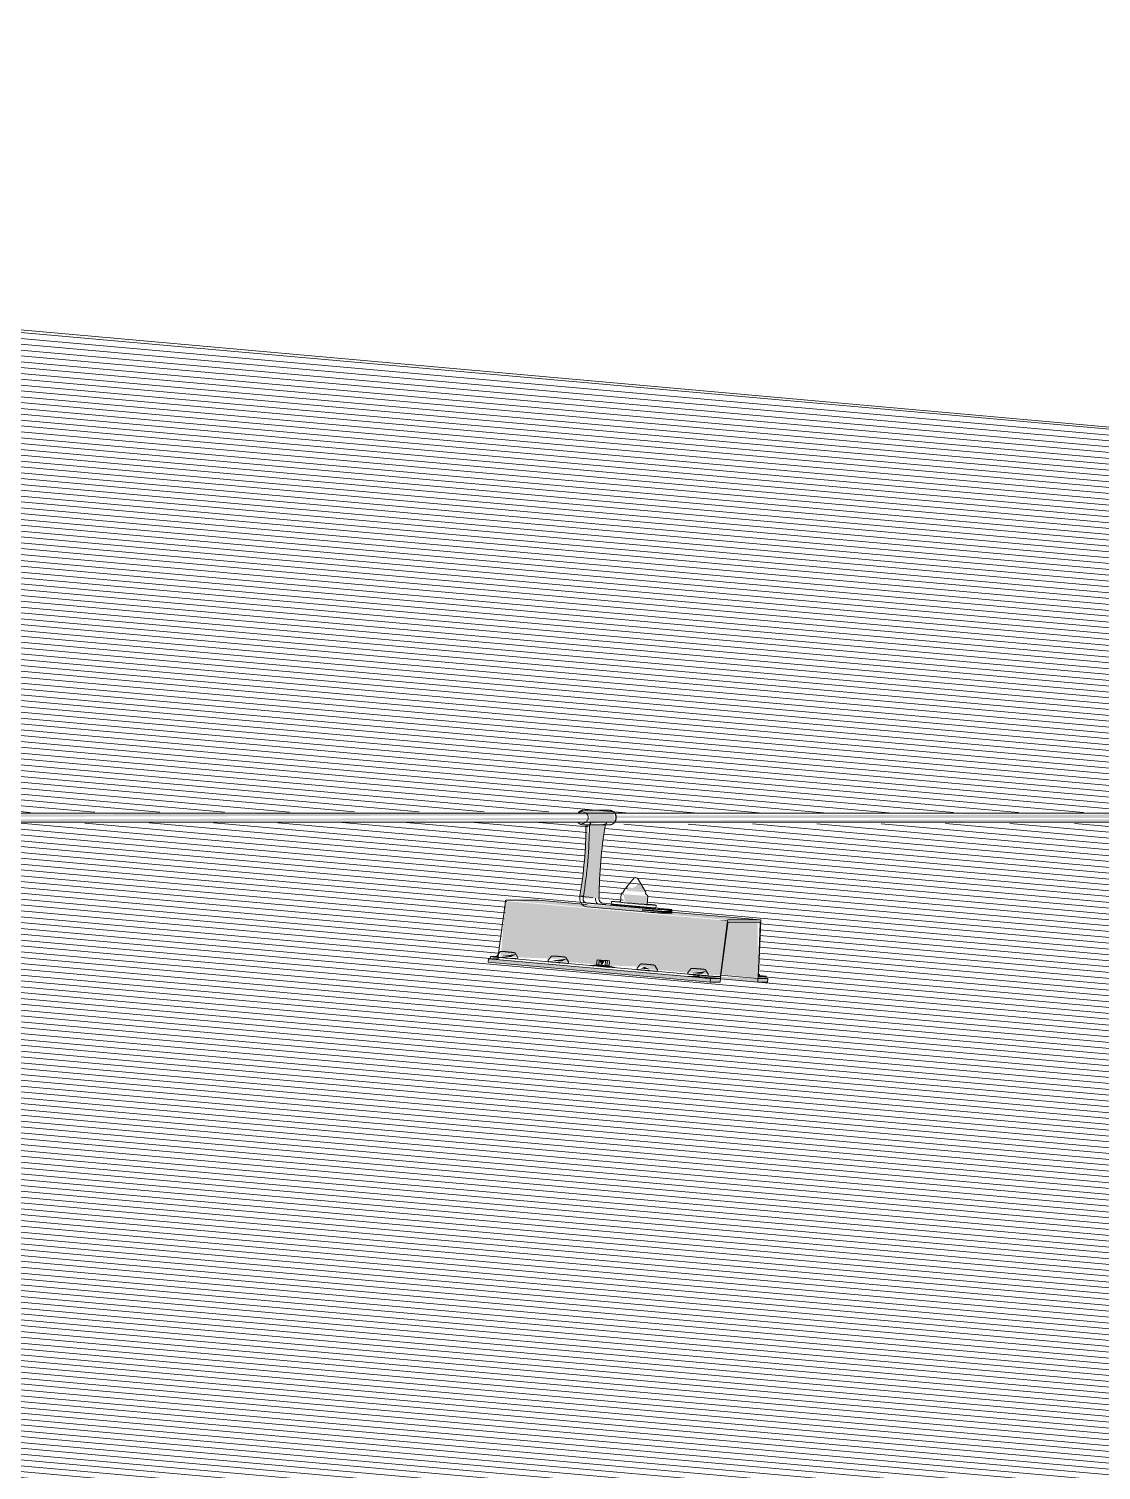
# Model space of a CAD drawing. Header units: millimetres. Extents: x -4612930 to -4329258, y -1064 to 30311.
# Drawn here: x -4536856 to -4535909, y 16349 to 17622 of the extents above; entities that cross this region are included whole.
import ezdxf

# ---------------------------------------------------------------- set-up
doc = ezdxf.new("R2010")
doc.units = ezdxf.units.MM
for name, color, linetype, lineweight in [('A-ROOF', 132, 'Continuous', 5), ('A-ROOF-PATT', 132, 'Continuous', 5), ('Q-SPCQ', 91, 'Continuous', 5)]:
    doc.layers.add(name, color=color, linetype=linetype, lineweight=lineweight)

# ---------------------------------------------------------------- blocks, each defined once
blk = doc.blocks.new('Static Line_Sayfa_Metal Deck_Pan Mount - Up to 15 _ pitch - Max 2 Users-1847625-SOUTH WEST')
at = {"layer": 'Q-SPCQ'}
h = blk.add_hatch(color=256, dxfattribs=at)
h.paths.add_polyline_path([(-4539285.8, 16924.8), (-4538357.3, 16926.8), (-4538359, 16929.1), (-4539333.7, 16926.8), (-4539333.6, 16924.8)])
h.paths.add_polyline_path([(-4535339.6, 16924.8), (-4534363.3, 16926.9), (-4534364.9, 16929.1), (-4535339.7, 16926.8), (-4535339.9, 16924.8)])
h.paths.add_polyline_path([(-4532381.5, 16924.8), (-4532366.3, 16926.8), (-4532367.9, 16929.1), (-4533342.7, 16926.8), (-4533342.6, 16924.8), (-4532611.6, 16924.8)])
h.paths.add_polyline_path([(-4545324.9, 16924.8), (-4544348.3, 16926.8), (-4544350, 16929.1), (-4545324.7, 16926.8), (-4545324.8, 16925.8)])
h.paths.add_polyline_path([(-4544326.4, 16924.8), (-4543349.8, 16926.8), (-4543351.5, 16929.1), (-4544326.2, 16926.8), (-4544326.3, 16925.7)])
h.paths.add_polyline_path([(-4533365, 16924.8), (-4533366.4, 16929.1), (-4534341.2, 16926.8), (-4534341.1, 16924.8), (-4533365.3, 16924.8)])
h.paths.add_polyline_path([(-4543327.9, 16924.8), (-4542351.3, 16926.8), (-4542353, 16929.1), (-4543327.7, 16926.8), (-4543327.8, 16925.6)])
h.paths.add_polyline_path([(-4542329.4, 16924.8), (-4541352.8, 16926.8), (-4541354.5, 16929.1), (-4542329.2, 16926.8), (-4542329.3, 16925.6)])
h.paths.add_polyline_path([(-4541330.9, 16924.8), (-4540354.3, 16926.8), (-4540356, 16929.1), (-4541330.7, 16926.8), (-4541330.8, 16925.5)])
h.paths.add_polyline_path([(-4540332.4, 16924.8), (-4539355.8, 16926.8), (-4539357.5, 16929.1), (-4540332.2, 16926.8), (-4540332.3, 16925.4)])
h.paths.add_polyline_path([(-4535362, 16924.8), (-4535363.5, 16929.1), (-4536338.2, 16926.8), (-4536338.1, 16924.8), (-4535362.3, 16924.8)])
h.paths.add_polyline_path([(-4538335.4, 16924.8), (-4537358.8, 16926.8), (-4537360.5, 16929.1), (-4538335.2, 16926.8), (-4538335.3, 16925.2)])
h.paths.add_polyline_path([(-4537336.9, 16924.8), (-4536360.3, 16927.1), (-4536362, 16929.1), (-4537336.7, 16926.8), (-4537336.8, 16925.2)])
for points in [[(-4536361, 16918.6), (-4536360.3, 16919.7), (-4536338.6, 16921.9), (-4536339.8, 16929.1), (-4536343.3, 16931.6), (-4536365.5, 16931.6), (-4536360.4, 16925.8), (-4536361.5, 16921.1), (-4536361.5, 16918.6), (-4536361, 16918.6)], [(-4536366.4, 16855.7), (-4536361.5, 16902.7), (-4536362.5, 16917.6), (-4536364, 16917.8), (-4536367.2, 16870.8), (-4536369.4, 16856), (-4536366.6, 16855.8)], [(-4536352.7, 16853.7), (-4536349.4, 16902.5), (-4536347.1, 16918.7), (-4536361, 16918.7), (-4536364.2, 16870.8), (-4536366.6, 16853.7)], [(-4536347.1, 16918.7), (-4536347.1, 16919.7), (-4536352.7, 16918.7)], [(-4536311.5, 16859.1), (-4536315.2, 16865.1), (-4536317.3, 16866.6), (-4536322.4, 16863.1), (-4536324, 16862.9), (-4536328.9, 16864.6), (-4536327.3, 16860.4), (-4536312.5, 16859.2)], [(-4536245.4, 16785.6), (-4536239.1, 16834), (-4536435.2, 16851.4), (-4536439.3, 16802.9), (-4536439, 16802.9), (-4536430.4, 16804.7), (-4536429.3, 16802.5), (-4536429.5, 16802), (-4536391, 16800.3), (-4536385.5, 16800.8), (-4536381, 16800.3), (-4536384.6, 16798), (-4536350.2, 16795), (-4536352.4, 16799.3), (-4536347.4, 16798.1), (-4536347.4, 16794.7), (-4536312.6, 16793.3), (-4536310.4, 16793.3), (-4536307, 16791.1), (-4536270.8, 16787.9), (-4536262.1, 16789.8), (-4536257.3, 16789.6), (-4536261.3, 16787.1), (-4536245.4, 16785.6)], [(-4536210.3, 16834.7), (-4536210.3, 16834.7), (-4536406.1, 16852.1), (-4536426.6, 16851.4), (-4536238.8, 16834.7)], [(-4536310.4, 16848.4), (-4536309.8, 16855.8), (-4536330.9, 16857.5), (-4536329.6, 16849.9), (-4536314.5, 16848.6)], [(-4536314.7, 16842.1), (-4536314.5, 16845.1), (-4536363.1, 16848.3), (-4536363, 16846.4), (-4536333.6, 16843.8)], [(-4536294, 16843.8), (-4536302.5, 16845.1), (-4536297.1, 16843.8)], [(-4536288.7, 16840.8), (-4536288.4, 16843.8), (-4536297.2, 16842.5), (-4536297.4, 16840.8), (-4536294, 16840.8)], [(-4536239.1, 16834), (-4536240, 16834.7), (-4536247.5, 16834.7)], [(-4536212.2, 16783.6), (-4536212.6, 16832.2), (-4536239.3, 16832.3), (-4536245.3, 16786.6), (-4536212.3, 16783.6)], [(-4536254.4, 16779.9), (-4536254.1, 16782.9), (-4536450.3, 16800.3), (-4536450.6, 16797.3), (-4536294, 16783.4)], [(-4536440.5, 16799.5), (-4536441.8, 16800.3), (-4536441.6, 16799.6)], [(-4536430.4, 16802), (-4536425.5, 16804.5), (-4536439.2, 16802.8), (-4536434, 16802.3)], [(-4536385.5, 16798), (-4536380.6, 16800.5), (-4536394.3, 16798.8), (-4536389.7, 16798.4)], [(-4536350, 16794.6), (-4536347.4, 16798.8), (-4536352.4, 16799.3), (-4536350.1, 16794.6)], [(-4536307, 16791), (-4536312.6, 16793.3), (-4536315.8, 16791.8)], [(-4536262.1, 16787.1), (-4536257.3, 16789.6), (-4536271, 16787.8), (-4536263.7, 16787.2)], [(-4536263.9, 16783.8), (-4536263.7, 16785.8), (-4536276.5, 16784.9)], [(-4536212.5, 16779.9), (-4536212.3, 16782.9), (-4536263.8, 16785.3), (-4536263.7, 16784.5), (-4536239.1, 16782.3)], [(-4536245.5, 16785), (-4536245.6, 16785.7), (-4536245.6, 16785)], [(-4536212.2, 16783), (-4536215.2, 16783.3), (-4536212.2, 16782.9)], [(-4536212.2, 16783.3), (-4536212.3, 16783.6), (-4536212.2, 16783.3)]]:
    blk.add_hatch(color=256, dxfattribs=at).paths.add_polyline_path(points)
h = blk.add_hatch(color=256, dxfattribs=at)
h.paths.add_polyline_path([(-4539055.7, 16921.1), (-4538357.6, 16923.3), (-4538357.8, 16924.8), (-4539334, 16922.8), (-4539334.2, 16921.1), (-4539205.4, 16921.1)])
h.paths.add_polyline_path([(-4544349.3, 16921.1), (-4544348.6, 16923.8), (-4544349, 16924.8), (-4545325.1, 16922.8), (-4545325.2, 16921.1), (-4544354.6, 16921.1)])
h.paths.add_polyline_path([(-4544327.2, 16921.1), (-4544118.9, 16921.1), (-4543350.2, 16923), (-4543350.3, 16924.8), (-4544326.6, 16922.8), (-4544327.2, 16921.1)])
h.paths.add_polyline_path([(-4543199.4, 16921.1), (-4542351.6, 16923), (-4542351.8, 16924.8), (-4543328.1, 16922.8), (-4543328.2, 16921.1), (-4543199.8, 16921.1)])
h.paths.add_polyline_path([(-4532367.3, 16921.1), (-4532366.6, 16923.7), (-4532366.8, 16924.8), (-4533343, 16922.8), (-4533343.2, 16921.1), (-4532372.6, 16921.1)])
h.paths.add_polyline_path([(-4542330.2, 16921.1), (-4541353.1, 16923.1), (-4541353.3, 16924.8), (-4542329.6, 16922.8), (-4542330.2, 16921.1)])
h.paths.add_polyline_path([(-4533365.8, 16921.1), (-4533365.1, 16923.7), (-4533365.3, 16924.8), (-4534341.5, 16922.7), (-4534341.7, 16921.1), (-4533371.1, 16921.1)])
h.paths.add_polyline_path([(-4541202.4, 16921.1), (-4540354.6, 16923.2), (-4540354.8, 16924.8), (-4541331.1, 16922.8), (-4541331.2, 16921.1), (-4541202.8, 16921.1)])
h.paths.add_polyline_path([(-4540233.1, 16921.1), (-4539356.1, 16923.2), (-4539356.3, 16924.8), (-4540332.6, 16922.8), (-4540332.7, 16921.1)])
h.paths.add_polyline_path([(-4534364.3, 16921.1), (-4534363.6, 16923.7), (-4534363.8, 16924.8), (-4535340.1, 16922.6), (-4535340.2, 16921.1), (-4534369.6, 16921.1)])
h.paths.add_polyline_path([(-4536339.2, 16921.1), (-4535362.1, 16922.8), (-4535362.3, 16924.8), (-4536338.6, 16922.6), (-4536339.1, 16921.2)])
h.paths.add_polyline_path([(-4538206.9, 16921.1), (-4537359.1, 16923.4), (-4537359.3, 16924.8), (-4538335.6, 16922.5), (-4538335.7, 16921.1), (-4538207.3, 16921.1)])
h.paths.add_polyline_path([(-4537237.6, 16921.1), (-4536360.6, 16922.8), (-4536360.8, 16924.8), (-4537337.1, 16922.5), (-4537337.2, 16921.1)])
h = blk.add_hatch(color=256, dxfattribs=at)
h.paths.add_polyline_path([(-4536210.3, 16832), (-4536211.4, 16832.7), (-4536212.6, 16832.2)])
h.paths.add_polyline_path([(-4536238.8, 16834.5), (-4536239.1, 16834.7), (-4536238.8, 16834.5)])
h = blk.add_hatch(color=256, dxfattribs=at)
h.paths.add_polyline_path([(-4536254.4, 16779.9), (-4536245.6, 16779.9), (-4536246.2, 16782.9), (-4536254.1, 16782.9)])
h.paths.add_polyline_path([(-4536210.3, 16779.9), (-4536203.8, 16779.9), (-4536203.6, 16782.9), (-4536212.3, 16782.9), (-4536212.3, 16779.9)])
for p, q in [((-4532360.8, 16929.1), (-4545341.7, 16929.1)), ((-4536343.9, 16931.6), (-4536366, 16931.6)), ((-4545341.7, 16921.1), (-4532360.8, 16921.1)), ((-4536366, 16918.6), (-4536343.9, 16918.6)), ((-4536363.9, 16918.9), (-4536364, 16917.8)), ((-4536364, 16917.8), (-4536361.1, 16917.5)), ((-4536361.1, 16917.5), (-4536361, 16918.7)), ((-4536361, 16918.7), (-4536359.7, 16920.6)), ((-4536361, 16918.7), (-4536347.1, 16918.7)), ((-4536347.1, 16918.7), (-4536347.2, 16917.5)), ((-4536345.7, 16920.6), (-4536347.1, 16918.7)), ((-4536441.6, 16803.1), (-4536435.2, 16851.4)), ((-4536435, 16852.1), (-4536406.1, 16852.1)), ((-4536363.1, 16848.3), (-4536406.1, 16852.1)), ((-4536369.4, 16856), (-4536369.5, 16854)), ((-4536366.4, 16855.7), (-4536369.4, 16856)), ((-4536366.6, 16853.7), (-4536366.4, 16855.7)), ((-4536352.5, 16855.7), (-4536352.7, 16853.7)), ((-4536333, 16857.8), (-4536333.7, 16850.4)), ((-4536333, 16857.8), (-4536332.5, 16858.5)), ((-4536331.3, 16859.1), (-4536332.5, 16858.5)), ((-4536330.8, 16859.7), (-4536331.3, 16859.1)), ((-4536330.7, 16860.8), (-4536330.8, 16859.7)), ((-4536311.5, 16858.1), (-4536311.4, 16859.1)), ((-4536311.5, 16858.1), (-4536311.1, 16857.3)), ((-4536310, 16856.5), (-4536311.1, 16857.3)), ((-4536310.2, 16848.4), (-4536309.6, 16855.8)), ((-4536309.6, 16855.8), (-4536310, 16856.5)), ((-4536363.3, 16846.4), (-4536314.7, 16842.1)), ((-4536314.5, 16845.1), (-4536363, 16849.4)), ((-4536349.1, 16849.4), (-4536300.5, 16845.1)), ((-4536341.7, 16851.1), (-4536342, 16848.1)), ((-4536297.2, 16842.5), (-4536314.6, 16844)), ((-4536300.8, 16842.1), (-4536314.6, 16843.3)), ((-4536302.4, 16844.7), (-4536302.1, 16847.7)), ((-4536297.4, 16840.8), (-4536288.7, 16840.8)), ((-4536297.1, 16843.8), (-4536288.4, 16843.8)), ((-4536209.9, 16834.7), (-4536288.6, 16841.7)), ((-4536288.4, 16840.8), (-4536288.2, 16843.8)), ((-4536239.1, 16834), (-4536245.4, 16785.6)), ((-4536245.3, 16783.6), (-4536239, 16832)), ((-4536209.9, 16834.7), (-4536238.8, 16834.7)), ((-4536238.7, 16832.7), (-4536210.4, 16832.7)), ((-4536210.3, 16832), (-4536212.2, 16783.6)), ((-4536211.8, 16785.6), (-4536209.8, 16834)), ((-4536450.6, 16797.3), (-4536450.3, 16800.3)), ((-4536450.3, 16800.3), (-4536441.6, 16800.3)), ((-4536450.3, 16800.3), (-4536254.1, 16782.9)), ((-4536448.5, 16802.3), (-4536448.7, 16800.3)), ((-4536441.7, 16800.3), (-4536448.6, 16800.3)), ((-4536448.4, 16802.3), (-4536441.8, 16802.3)), ((-4536442.4, 16803.2), (-4536442.5, 16801.9)), ((-4536440.3, 16801.5), (-4536263.7, 16785.8)), ((-4536424.6, 16800.3), (-4536424.4, 16801.6)), ((-4536450.6, 16797.3), (-4536254.4, 16779.9)), ((-4536440.5, 16799.5), (-4536263.9, 16783.8)), ((-4536397.5, 16799.2), (-4536397.6, 16797.9)), ((-4536379.7, 16796.3), (-4536379.6, 16797.6)), ((-4536354.5, 16795), (-4536360.3, 16794.6)), ((-4536351.2, 16793.8), (-4536354.8, 16794.1)), ((-4536354.8, 16794.1), (-4536352.9, 16793.8)), ((-4536354.7, 16795), (-4536354.3, 16799.5)), ((-4536354.3, 16799.5), (-4536352.4, 16799.3)), ((-4536350.7, 16799.3), (-4536354.3, 16799.5)), ((-4536352.9, 16793.8), (-4536347.4, 16793.3)), ((-4536352.4, 16799.3), (-4536352.8, 16794.7)), ((-4536352.4, 16799.3), (-4536346.9, 16798.8)), ((-4536345.7, 16793.3), (-4536351.2, 16793.8)), ((-4536345.2, 16798.8), (-4536350.7, 16799.3)), ((-4536347.4, 16793.3), (-4536343.7, 16793.1)), ((-4536346.9, 16798.8), (-4536347.3, 16794.2)), ((-4536346.9, 16798.8), (-4536343.2, 16798.5)), ((-4536343.7, 16793.1), (-4536345.7, 16793.3)), ((-4536345.2, 16798.8), (-4536345.6, 16794.2)), ((-4536343.2, 16798.5), (-4536345.2, 16798.8)), ((-4536338.5, 16792.7), (-4536344.1, 16794.1)), ((-4536343.2, 16798.5), (-4536343.6, 16793.9)), ((-4536319, 16792.2), (-4536319.1, 16790.9)), ((-4536301.2, 16789.3), (-4536301.1, 16790.7)), ((-4536274.2, 16788.2), (-4536274.3, 16786.9)), ((-4536245.4, 16782.9), (-4536263.9, 16784.5)), ((-4536256.3, 16785.4), (-4536256.2, 16786.7)), ((-4536254.1, 16782.9), (-4536254.4, 16779.9)), ((-4536254.4, 16779.9), (-4536245.6, 16779.9)), ((-4536245.4, 16782.9), (-4536254.1, 16782.9)), ((-4536252.4, 16782.9), (-4536245.5, 16782.9)), ((-4536245.6, 16784.9), (-4536252.2, 16784.9)), ((-4536245.6, 16779.9), (-4536245.4, 16782.9)), ((-4536245.4, 16785.9), (-4536212.3, 16782.9)), ((-4536212.3, 16782.9), (-4536245.4, 16785.8)), ((-4536245.4, 16782.8), (-4536212.5, 16779.9)), ((-4536212.3, 16782.9), (-4536212.5, 16779.9)), ((-4536212.5, 16779.9), (-4536203.8, 16779.9)), ((-4536203.6, 16782.9), (-4536212.3, 16782.9)), ((-4536212.2, 16783.7), (-4536203.6, 16782.9)), ((-4536212.1, 16782.9), (-4536205.3, 16782.9)), ((-4536205.1, 16784.9), (-4536211.7, 16784.9)), ((-4536211, 16785.4), (-4536210.9, 16786.7)), ((-4536205.1, 16782.9), (-4536205, 16784.9)), ((-4536203.8, 16779.9), (-4536203.6, 16782.9))]:
    blk.add_line(p, q, dxfattribs=at)
at = {"layer": 'Q-SPCQ', "flags": 128}
for points in [[(-4536366, 16931.6), (-4536366.3, 16931.6), (-4536366.6, 16931.6), (-4536366.8, 16931.6), (-4536367.1, 16931.5), (-4536367.3, 16931.5), (-4536367.6, 16931.4), (-4536367.9, 16931.3), (-4536368.1, 16931.3), (-4536368.4, 16931.2), (-4536368.6, 16931.1), (-4536368.9, 16931), (-4536369.1, 16930.8), (-4536369.3, 16930.7), (-4536369.6, 16930.6), (-4536369.8, 16930.4), (-4536370, 16930.3), (-4536370.2, 16930.1), (-4536370.4, 16929.9), (-4536370.6, 16929.8), (-4536370.8, 16929.6)], [(-4536343.3, 16931.6), (-4536343.6, 16931.6), (-4536343.9, 16931.6), (-4536343.9, 16931.6)], [(-4536343.9, 16918.6), (-4536343.6, 16918.6), (-4536343.4, 16918.6), (-4536343.1, 16918.7), (-4536342.8, 16918.7), (-4536342.6, 16918.7), (-4536342.3, 16918.8), (-4536342.1, 16918.9), (-4536341.8, 16918.9), (-4536341.6, 16919), (-4536341.3, 16919.1), (-4536341.1, 16919.2), (-4536340.8, 16919.4), (-4536340.6, 16919.5), (-4536340.4, 16919.6), (-4536340.1, 16919.8), (-4536339.9, 16919.9), (-4536339.7, 16920.1), (-4536339.5, 16920.3), (-4536339.3, 16920.4), (-4536339.2, 16920.6), (-4536339, 16920.8), (-4536338.8, 16921), (-4536338.6, 16921.2), (-4536338.5, 16921.4), (-4536338.4, 16921.7), (-4536338.2, 16921.9), (-4536338.1, 16922.1), (-4536338, 16922.3), (-4536337.9, 16922.6), (-4536337.8, 16922.8), (-4536337.7, 16923), (-4536337.6, 16923.3), (-4536337.5, 16923.5), (-4536337.5, 16923.8), (-4536337.4, 16924), (-4536337.4, 16924.3), (-4536337.4, 16924.5), (-4536337.4, 16924.8), (-4536337.4, 16925), (-4536337.4, 16925.3), (-4536337.4, 16925.5), (-4536337.4, 16925.8), (-4536337.4, 16926), (-4536337.5, 16926.3), (-4536337.5, 16926.5), (-4536337.6, 16926.8), (-4536337.7, 16927), (-4536337.7, 16927.3), (-4536337.8, 16927.5), (-4536337.9, 16927.8), (-4536338, 16928), (-4536338.2, 16928.2), (-4536338.3, 16928.4), (-4536338.4, 16928.7), (-4536338.6, 16928.9), (-4536338.7, 16929.1), (-4536338.9, 16929.3), (-4536339.1, 16929.5), (-4536339.2, 16929.7), (-4536339.4, 16929.8), (-4536339.6, 16930), (-4536339.8, 16930.2), (-4536340, 16930.3), (-4536340.2, 16930.5), (-4536340.5, 16930.6), (-4536340.7, 16930.8), (-4536340.9, 16930.9), (-4536341.2, 16931), (-4536341.4, 16931.1), (-4536341.7, 16931.2), (-4536341.9, 16931.3), (-4536342.2, 16931.4), (-4536342.4, 16931.4), (-4536342.7, 16931.5), (-4536343, 16931.5), (-4536343.2, 16931.6), (-4536343.3, 16931.6)], [(-4536371.2, 16921.1), (-4536371, 16920.9), (-4536370.9, 16920.7), (-4536370.7, 16920.5), (-4536370.5, 16920.4), (-4536370.3, 16920.2), (-4536370.1, 16920), (-4536369.9, 16919.9), (-4536369.7, 16919.7), (-4536369.5, 16919.6), (-4536369.2, 16919.4), (-4536369, 16919.3), (-4536368.7, 16919.2), (-4536368.5, 16919.1), (-4536368.3, 16919), (-4536368, 16918.9), (-4536367.7, 16918.8), (-4536367.5, 16918.8), (-4536367.2, 16918.7), (-4536367, 16918.7), (-4536366.7, 16918.6), (-4536366.6, 16918.6)], [(-4536366.6, 16918.6), (-4536366.3, 16918.6), (-4536366.1, 16918.6), (-4536366, 16918.6)], [(-4536330.7, 16860.8), (-4536321.5, 16872), (-4536320, 16872.3)], [(-4536311.4, 16859.1), (-4536318.6, 16871.7), (-4536320, 16872.3)], [(-4536442.4, 16803.2), (-4536439.5, 16806.7), (-4536438.8, 16806.8), (-4536438.5, 16806.8), (-4536438.3, 16806.8), (-4536438.3, 16806.8)], [(-4536424.4, 16801.6), (-4536426.7, 16805.6), (-4536427.4, 16805.8), (-4536427.6, 16805.9), (-4536427.8, 16805.9), (-4536427.9, 16805.9), (-4536428, 16806), (-4536428.1, 16806), (-4536428.2, 16806), (-4536428.2, 16806), (-4536428.3, 16806), (-4536428.4, 16806), (-4536428.5, 16806), (-4536428.6, 16806), (-4536428.7, 16806.1), (-4536428.9, 16806.1), (-4536429, 16806.1), (-4536429.1, 16806.1), (-4536429.2, 16806.1), (-4536429.4, 16806.1), (-4536429.5, 16806.1), (-4536429.7, 16806.1), (-4536429.8, 16806.2), (-4536430, 16806.2), (-4536430.2, 16806.2), (-4536430.3, 16806.2), (-4536430.5, 16806.2), (-4536430.7, 16806.2), (-4536430.9, 16806.3), (-4536431, 16806.3), (-4536431.2, 16806.3), (-4536431.4, 16806.3), (-4536431.6, 16806.3), (-4536431.8, 16806.3), (-4536432, 16806.4), (-4536432.2, 16806.4), (-4536432.4, 16806.4), (-4536432.6, 16806.4), (-4536432.8, 16806.4), (-4536433, 16806.5), (-4536433.2, 16806.5), (-4536433.4, 16806.5), (-4536433.6, 16806.5), (-4536433.8, 16806.5), (-4536434, 16806.5), (-4536434.2, 16806.6), (-4536434.4, 16806.6), (-4536434.6, 16806.6), (-4536434.8, 16806.6), (-4536435, 16806.6), (-4536435.2, 16806.6), (-4536435.3, 16806.6), (-4536435.5, 16806.7), (-4536435.7, 16806.7), (-4536435.9, 16806.7), (-4536436, 16806.7), (-4536436.2, 16806.7), (-4536436.3, 16806.7), (-4536436.5, 16806.7), (-4536436.7, 16806.7), (-4536436.8, 16806.8), (-4536436.9, 16806.8), (-4536437.1, 16806.8), (-4536437.2, 16806.8), (-4536437.3, 16806.8), (-4536437.4, 16806.8), (-4536437.5, 16806.8), (-4536437.6, 16806.8), (-4536437.7, 16806.8), (-4536437.8, 16806.8), (-4536437.9, 16806.8), (-4536438, 16806.8), (-4536438.1, 16806.8), (-4536438.2, 16806.8), (-4536438.3, 16806.8), (-4536438.3, 16806.8)], [(-4536397.5, 16799.2), (-4536394.6, 16802.7), (-4536393.9, 16802.8), (-4536393.6, 16802.8), (-4536393.5, 16802.8), (-4536393.4, 16802.8)], [(-4536379.6, 16797.6), (-4536381.8, 16801.6), (-4536382.5, 16801.8), (-4536382.8, 16801.9), (-4536382.9, 16801.9), (-4536383, 16802), (-4536383.1, 16802), (-4536383.2, 16802), (-4536383.3, 16802), (-4536383.4, 16802), (-4536383.5, 16802), (-4536383.6, 16802), (-4536383.7, 16802), (-4536383.8, 16802.1), (-4536383.9, 16802.1), (-4536384, 16802.1), (-4536384.1, 16802.1), (-4536384.2, 16802.1), (-4536384.4, 16802.1), (-4536384.5, 16802.1), (-4536384.7, 16802.1), (-4536384.8, 16802.2), (-4536385, 16802.2), (-4536385.1, 16802.2), (-4536385.3, 16802.2), (-4536385.5, 16802.2), (-4536385.6, 16802.2), (-4536385.8, 16802.3), (-4536386, 16802.3), (-4536386.2, 16802.3), (-4536386.4, 16802.3), (-4536386.6, 16802.3), (-4536386.7, 16802.3), (-4536386.9, 16802.4), (-4536387.1, 16802.4), (-4536387.3, 16802.4), (-4536387.5, 16802.4), (-4536387.7, 16802.4), (-4536387.9, 16802.5), (-4536388.1, 16802.5), (-4536388.3, 16802.5), (-4536388.5, 16802.5), (-4536388.7, 16802.5), (-4536388.9, 16802.5), (-4536389.1, 16802.6), (-4536389.3, 16802.6), (-4536389.5, 16802.6), (-4536389.7, 16802.6), (-4536389.9, 16802.6), (-4536390.1, 16802.6), (-4536390.3, 16802.6), (-4536390.5, 16802.7), (-4536390.6, 16802.7), (-4536390.8, 16802.7), (-4536391, 16802.7), (-4536391.2, 16802.7), (-4536391.3, 16802.7), (-4536391.5, 16802.7), (-4536391.6, 16802.7), (-4536391.8, 16802.8), (-4536391.9, 16802.8), (-4536392.1, 16802.8), (-4536392.2, 16802.8), (-4536392.3, 16802.8), (-4536392.4, 16802.8), (-4536392.6, 16802.8), (-4536392.7, 16802.8), (-4536392.8, 16802.8), (-4536392.9, 16802.8), (-4536393, 16802.8), (-4536393.1, 16802.8), (-4536393.1, 16802.8), (-4536393.2, 16802.8), (-4536393.3, 16802.8), (-4536393.4, 16802.8), (-4536393.4, 16802.8)], [(-4536319, 16792.2), (-4536316.1, 16795.7), (-4536315.4, 16795.9), (-4536315.2, 16795.9), (-4536315, 16795.9), (-4536315, 16795.9)], [(-4536301.1, 16790.7), (-4536303.4, 16794.6), (-4536304, 16794.9), (-4536304.3, 16794.9), (-4536304.4, 16795), (-4536304.5, 16795), (-4536304.6, 16795), (-4536304.7, 16795), (-4536304.8, 16795), (-4536304.9, 16795), (-4536305, 16795), (-4536305.1, 16795.1), (-4536305.2, 16795.1), (-4536305.3, 16795.1), (-4536305.4, 16795.1), (-4536305.5, 16795.1), (-4536305.6, 16795.1), (-4536305.8, 16795.1), (-4536305.9, 16795.1), (-4536306, 16795.2), (-4536306.2, 16795.2), (-4536306.3, 16795.2), (-4536306.5, 16795.2), (-4536306.7, 16795.2), (-4536306.8, 16795.2), (-4536307, 16795.3), (-4536307.2, 16795.3), (-4536307.3, 16795.3), (-4536307.5, 16795.3), (-4536307.7, 16795.3), (-4536307.9, 16795.3), (-4536308.1, 16795.4), (-4536308.3, 16795.4), (-4536308.5, 16795.4), (-4536308.7, 16795.4), (-4536308.9, 16795.4), (-4536309.1, 16795.4), (-4536309.3, 16795.5), (-4536309.5, 16795.5), (-4536309.7, 16795.5), (-4536309.9, 16795.5), (-4536310.1, 16795.5), (-4536310.3, 16795.5), (-4536310.5, 16795.6), (-4536310.7, 16795.6), (-4536310.9, 16795.6), (-4536311.1, 16795.6), (-4536311.2, 16795.6), (-4536311.4, 16795.6), (-4536311.6, 16795.7), (-4536311.8, 16795.7), (-4536312, 16795.7), (-4536312.2, 16795.7), (-4536312.3, 16795.7), (-4536312.5, 16795.7), (-4536312.7, 16795.7), (-4536312.8, 16795.8), (-4536313, 16795.8), (-4536313.2, 16795.8), (-4536313.3, 16795.8), (-4536313.5, 16795.8), (-4536313.6, 16795.8), (-4536313.7, 16795.8), (-4536313.8, 16795.8), (-4536314, 16795.8), (-4536314.1, 16795.8), (-4536314.2, 16795.8), (-4536314.3, 16795.9), (-4536314.4, 16795.9), (-4536314.5, 16795.9), (-4536314.6, 16795.9), (-4536314.7, 16795.9), (-4536314.8, 16795.9), (-4536314.8, 16795.9), (-4536314.9, 16795.9), (-4536315, 16795.9)], [(-4536274.2, 16788.2), (-4536271.3, 16791.7), (-4536270.6, 16791.9), (-4536270.3, 16791.9), (-4536270.1, 16791.9), (-4536270.1, 16791.9)], [(-4536256.2, 16786.7), (-4536258.5, 16790.6), (-4536259.2, 16790.9), (-4536259.4, 16790.9), (-4536259.6, 16791), (-4536259.7, 16791), (-4536259.8, 16791), (-4536259.9, 16791), (-4536259.9, 16791), (-4536260, 16791), (-4536260.1, 16791.1), (-4536260.2, 16791.1), (-4536260.3, 16791.1), (-4536260.4, 16791.1), (-4536260.5, 16791.1), (-4536260.7, 16791.1), (-4536260.8, 16791.1), (-4536260.9, 16791.1), (-4536261, 16791.2), (-4536261.2, 16791.2), (-4536261.3, 16791.2), (-4536261.5, 16791.2), (-4536261.6, 16791.2), (-4536261.8, 16791.2), (-4536262, 16791.3), (-4536262.1, 16791.3), (-4536262.3, 16791.3), (-4536262.5, 16791.3), (-4536262.7, 16791.3), (-4536262.8, 16791.3), (-4536263, 16791.4), (-4536263.2, 16791.4), (-4536263.4, 16791.4), (-4536263.6, 16791.4), (-4536263.8, 16791.4), (-4536264, 16791.4), (-4536264.2, 16791.5), (-4536264.4, 16791.5), (-4536264.6, 16791.5), (-4536264.8, 16791.5), (-4536265, 16791.5), (-4536265.2, 16791.5), (-4536265.4, 16791.6), (-4536265.6, 16791.6), (-4536265.8, 16791.6), (-4536266, 16791.6), (-4536266.2, 16791.6), (-4536266.4, 16791.6), (-4536266.6, 16791.7), (-4536266.8, 16791.7), (-4536266.9, 16791.7), (-4536267.1, 16791.7), (-4536267.3, 16791.7), (-4536267.5, 16791.7), (-4536267.7, 16791.7), (-4536267.8, 16791.8), (-4536268, 16791.8), (-4536268.1, 16791.8), (-4536268.3, 16791.8), (-4536268.4, 16791.8), (-4536268.6, 16791.8), (-4536268.7, 16791.8), (-4536268.9, 16791.8), (-4536269, 16791.8), (-4536269.1, 16791.8), (-4536269.2, 16791.9), (-4536269.3, 16791.9), (-4536269.4, 16791.9), (-4536269.5, 16791.9), (-4536269.6, 16791.9), (-4536269.7, 16791.9), (-4536269.8, 16791.9), (-4536269.9, 16791.9), (-4536270, 16791.9), (-4536270.1, 16791.9), (-4536270.1, 16791.9)]]:
    blk.add_lwpolyline(points, dxfattribs=at)
at = {"layer": 'Q-SPCQ'}
for centre, major_axis, ratio, start_param, end_param in [((-4536367.2, 16925.1), (0, 5.22), 0.984687, 0, 0.629883), ((-4536367.2, 16925.1), (0, 5.22), 0.984687, 5.148721, 6.195919), ((-4536377.7, 16886.9), (6.2, 69.7), 0.173668, 4.269035, 5.186601), ((-4536367.2, 16925.1), (0, 5.22), 0.984687, 3.054326, 4.101524), ((-4536374.7, 16886.6), (6.2, 69.7), 0.173668, 4.269035, 5.186601), ((-4536367.2, 16925.1), (0, 5.22), 0.984687, 4.194521, 5.099677), ((-4536338.9, 16886.6), (6.2, 69.7), 0.173668, 1.127443, 2.045008), ((-4536342.8, 16925.1), (0, 5.22), 0.984687, 4.194812, 5.099344), ((-4536435.1, 16851.1), (0.089, 0.996), 0.173668, 0.235202, 1.334066), ((-4536362.7, 16853.4), (0, 7), 0.984687, 1.48353, 3.054326), ((-4536362.7, 16853.4), (0, 4), 0.984687, 1.48353, 3.054326), ((-4536348.7, 16853.4), (0, 7), 0.984687, 1.48353, 2.268928), ((-4536348.7, 16853.4), (0, 4), 0.984687, 1.48353, 3.054326), ((-4536322.2, 16846.4), (-19.8, 1.7), 0.015194, 6.108611, 9.250204), ((-4536321.9, 16849.4), (-19.8, 1.7), 0.015194, 6.108611, 9.250204), ((-4536322.2, 16846.4), (-19.8, 1.7), 0.015194, 2.967019, 6.108611), ((-4536321.9, 16849.4), (-19.8, 1.7), 0.015194, 5.323213, 6.108611), ((-4536321.9, 16849.4), (-11.7, 1), 0.015194, 6.108611, 9.250204), ((-4536312.1, 16842.1), (-14.9, 1.3), 0.015194, 1.396222, 2.967019), ((-4536311.8, 16845.1), (-14.9, 1.3), 0.015194, 1.396222, 2.967019), ((-4536321.9, 16849.4), (-19.8, 1.7), 0.015194, 2.967019, 4.050932), ((-4536303.4, 16842.1), (-14.9, 1.3), 0.015194, 4.293699, 4.537815), ((-4536303.1, 16845.1), (-14.9, 1.3), 0.015194, 2.967019, 4.537815), ((-4536238.9, 16833.7), (0.089, 0.996), 0.173668, 0.015429, 1.334066), ((-4536238.8, 16831.7), (0.089, 0.996), 0.173668, 0.015429, 1.334066), ((-4536210.4, 16831.7), (0.089, 0.996), 0.173668, 4.979978, 6.283185), ((-4536210, 16833.7), (0.089, 0.996), 0.173668, 4.979978, 6.078842), ((-4536438.7, 16799.5), (-9.96, 0.86), 0.015194, 6.108611, 7.155809), ((-4536438.6, 16801.5), (-9.96, 0.86), 0.015194, 6.108611, 7.679408), ((-4536433.5, 16801.1), (-8.97, 0.77), 0.015194, 6.108611, 9.250204), ((-4536433.5, 16801.1), (-8.97, 0.77), 0.015194, 2.967019, 6.108611), ((-4536441.7, 16803.3), (0.089, 0.996), 0.173668, 3.376795, 4.475659), ((-4536441.6, 16801.3), (0.089, 0.996), 0.173668, 3.157022, 4.475659), ((-4536388.7, 16797.1), (-8.97, 0.77), 0.015194, 6.108611, 9.250204), ((-4536388.7, 16797.1), (-8.97, 0.77), 0.015194, 2.967019, 6.108611), ((-4536349.4, 16793.6), (-11, 0.9), 0.015194, 6.108611, 9.250204), ((-4536349.4, 16793.6), (-11, 0.9), 0.015194, 2.967019, 6.108611), ((-4536310.2, 16790.1), (-8.97, 0.77), 0.015194, 6.108611, 9.250204), ((-4536310.2, 16790.1), (-8.97, 0.77), 0.015194, 2.967019, 6.108611), ((-4536265.3, 16786.1), (-8.97, 0.77), 0.015194, 6.108611, 9.250204), ((-4536265.3, 16786.1), (-8.97, 0.77), 0.015194, 2.967019, 6.108611), ((-4536262, 16785.8), (-9.96, 0.86), 0.015194, 1.396222, 2.967019), ((-4536262.2, 16783.8), (-9.96, 0.86), 0.015194, 1.919821, 2.705219), ((-4536245.5, 16785.9), (0.089, 0.996), 0.173668, 3.376795, 4.475659), ((-4536245.4, 16783.9), (0.089, 0.996), 0.173668, 3.157022, 4.475659), ((-4536212, 16783.9), (0.089, 0.996), 0.173668, 1.838385, 3.141593), ((-4536211.6, 16785.9), (0.089, 0.996), 0.173668, 1.838385, 3.141593), ((-4536220, 16786.1), (-8.97, 0.77), 0.015194, 2.967019, 3.141593), ((-4536215.1, 16783.8), (-9.96, 0.86), 0.015194, 3.228818, 4.276016), ((-4536214.9, 16785.8), (-9.96, 0.86), 0.015194, 2.967019, 4.276016)]:
    blk.add_ellipse(centre, major_axis=major_axis, ratio=ratio, start_param=start_param, end_param=end_param, dxfattribs=at)
for points in [[(-4536354.7, 16795), (-4536354.1, 16795), (-4536352.9, 16795), (-4536351.7, 16794.8), (-4536351.1, 16794.7)], [(-4536352.8, 16794.7), (-4536353.1, 16794.8), (-4536353.7, 16795), (-4536354.4, 16795), (-4536354.7, 16795)], [(-4536347.3, 16794.2), (-4536348.2, 16794.4), (-4536350, 16794.6), (-4536351.9, 16794.7), (-4536352.8, 16794.7)], [(-4536351.1, 16794.7), (-4536350.2, 16794.7), (-4536348.3, 16794.6), (-4536346.5, 16794.4), (-4536345.6, 16794.2)], [(-4536343.6, 16793.9), (-4536344.2, 16794), (-4536345.4, 16794.2), (-4536346.7, 16794.2), (-4536347.3, 16794.2)], [(-4536345.6, 16794.2), (-4536345.3, 16794.2), (-4536344.6, 16794.2), (-4536343.9, 16794), (-4536343.6, 16793.9)]]:
    blk.add_open_spline(points, degree=3, dxfattribs=at)

msp = doc.modelspace()

# ---------------------------------------------------------------- hatches: boundary and pattern name
at = {"layer": 'A-ROOF-PATT'}
h = msp.add_hatch(dxfattribs=at)
h.set_pattern_fill('FP_3', color=256, style=0, pattern_type=2)
h.set_pattern_definition([(174.923, (64240.169, -373755.559), (-58.052817921, -0.000650172), [])])
h.paths.add_polyline_path([(-4534452.8, 15911.6), (-4520746.8, 15911.6), (-4531328.2, 16859.8), (-4531328, 16850.3), (-4531223, 16839.3), (-4531209.4, 16787.8), (-4531167.3, 16784.1), (-4531167.9, 16778.1), (-4531209.4, 16779.8), (-4531218.2, 16780.5), (-4531218.4, 16778.1), (-4531241.4, 16778.1), (-4531264.1, 16778.1), (-4531308.1, 16784.1), (-4531308.7, 16787.8), (-4531321.6, 16836.5), (-4531367.5, 16839.3), (-4531385.6, 16797.4), (-4531408.3, 16797.4), (-4531436, 16799.9), (-4531436.2, 16797.4), (-4531459.4, 16797.4), (-4531483.4, 16797.6), (-4531525.8, 16803.6), (-4531525.5, 16807.3), (-4531481.6, 16807.5), (-4531459.4, 16851.9), (-4531357.4, 16852.4), (-4531357.5, 16855.7), (-4531382.2, 16856.1), (-4531382.2, 16864.7), (-4539833.3, 17621.6), (-4555693.8, 17617.2), (-4548636.9, 16993), (-4548636.4, 16998.6), (-4548634.1, 16999.2), (-4548631, 16997.6), (-4548633.1, 16992.8), (-4548631, 16992.1), (-4547998.1, 16936.1), (-4547582.1, 16937.4), (-4547583.9, 16938.6), (-4547571, 16937.4), (-4547567.5, 16936.1), (-4547123.5, 16937.4), (-4547125.4, 16938.6), (-4547112.5, 16937.4), (-4547109.1, 16933.8), (-4547110.7, 16927.9), (-4547116, 16925.4), (-4547123.9, 16860.8), (-4547128.3, 16863.1), (-4547129.6, 16862.9), (-4547131.4, 16863.1), (-4547125.1, 16925.7), (-4547126.9, 16927), (-4547131.2, 16928.2), (-4547573.3, 16926), (-4547574.5, 16925.4), (-4547576.4, 16898.8), (-4546752.5, 16825.9), (-4546735.4, 16859), (-4546653.3, 16859.5), (-4546650.2, 16869.7), (-4546648.2, 16867.6), (-4546646, 16869.8), (-4546628.9, 16868.3), (-4546628.9, 16856.7), (-4546605.8, 16854.9), (-4546605.8, 16851.7), (-4546545.4, 16846.4), (-4546534.8, 16806.6), (-4546503.3, 16804.3), (-4546503, 16807.3), (-4546459.1, 16807.5), (-4546437, 16851.9), (-4546334.9, 16853), (-4546335.1, 16855.7), (-4546354.8, 16855.7), (-4546351.4, 16875.5), (-4546356.3, 16875.9), (-4546335.8, 16922.1), (-4546330.9, 16921.6), (-4546332.3, 16896.9), (-4546330.4, 16900.7), (-4546327.8, 16906), (-4546330.5, 16869.4), (-4546324, 16871.1), (-4546316.8, 16870.2), (-4546313.5, 16871.1), (-4546306.4, 16868.6), (-4546306.4, 16863.5), (-4546331.4, 16864.2), (-4546330.5, 16862.5), (-4546305.6, 16861.3), (-4546305.6, 16850.3), (-4546200.6, 16839.3), (-4546187, 16787.8), (-4546144.9, 16784.1), (-4546145.4, 16778.1), (-4546190.2, 16780), (-4546195.8, 16780.5), (-4546196, 16778.1), (-4536421.4, 15911.6), (-4534682.9, 15911.6)])
h.paths.add_polyline_path([(-4532251.6, 16779.9), (-4532260.4, 16779.9), (-4532456.5, 16797.3), (-4532456.3, 16800.3), (-4532447.7, 16802.5), (-4532447.6, 16803.1), (-4532439.8, 16851.9), (-4532421.3, 16852.1), (-4532387.3, 16849.9), (-4532356.9, 16849.4), (-4532330, 16847.1), (-4532215.9, 16834.7), (-4532216.7, 16821.6), (-4532216.2, 16783.5), (-4532209.5, 16782.9), (-4532209.8, 16779.9), (-4532218.5, 16779.9), (-4532251.4, 16782.8)])
h.paths.add_polyline_path([(-4533208.3, 16779.9), (-4533217, 16779.9), (-4533249.9, 16782.8), (-4533250.1, 16779.9), (-4533258.9, 16779.9), (-4533455, 16797.3), (-4533454.8, 16800.3), (-4533446.2, 16802.5), (-4533446.1, 16803.1), (-4533438.3, 16851.9), (-4533439.5, 16852.1), (-4533385.8, 16849.9), (-4533367.5, 16849.4), (-4533328.5, 16847.1), (-4533214.4, 16834.7), (-4533215.2, 16821.6), (-4533214.7, 16783.5), (-4533208, 16782.9)])
h.paths.add_polyline_path([(-4534248.6, 16779.9), (-4534257.4, 16779.9), (-4534453.5, 16797.3), (-4534452.8, 16800.3), (-4534444.7, 16802.5), (-4534444.6, 16803.1), (-4534436.8, 16851.9), (-4534438, 16852.1), (-4534384.3, 16849.9), (-4534366, 16849.4), (-4534327, 16847.1), (-4534212.9, 16834.7), (-4534213.7, 16821.6), (-4534213.2, 16783.5), (-4534206.5, 16782.9), (-4534206.8, 16779.9), (-4534222.7, 16780.5), (-4534248.4, 16782.8)])
h.paths.add_polyline_path([(-4535214, 16779.9), (-4535246.9, 16782.8), (-4535247.1, 16779.9), (-4535255.9, 16779.9), (-4535452, 16797.3), (-4535451.8, 16800.3), (-4535443.2, 16802.5), (-4535443.1, 16803.1), (-4535435.3, 16851.9), (-4535436.5, 16852.1), (-4535382.8, 16849.9), (-4535364.5, 16849.4), (-4535325.5, 16847.1), (-4535211.4, 16834.7), (-4535212.2, 16821.6), (-4535211.8, 16783.5), (-4535205, 16782.9), (-4535205.3, 16779.9), (-4535213.8, 16779.9)])
h.paths.add_polyline_path([(-4536212.5, 16779.9), (-4536245.4, 16782.8), (-4536245.6, 16779.9), (-4536254.4, 16779.9), (-4536450.6, 16797.3), (-4536450.3, 16800.3), (-4536441.7, 16802.5), (-4536441.6, 16803.1), (-4536433.8, 16851.9), (-4536435, 16852.1), (-4536381.3, 16849.9), (-4536363, 16849.4), (-4536324, 16847.1), (-4536209.9, 16834.7), (-4536210.7, 16821.6), (-4536210.3, 16783.5), (-4536203.6, 16782.9), (-4536203.8, 16779.9), (-4536212.3, 16779.9)])
h.paths.add_polyline_path([(-4537244.2, 16779.9), (-4537252.9, 16779.9), (-4537449.1, 16797.3), (-4537448.8, 16800.3), (-4537440.2, 16802.5), (-4537440.1, 16803.1), (-4537432.3, 16851.9), (-4537433.5, 16852.1), (-4537379.8, 16849.9), (-4537361.5, 16849.4), (-4537322.5, 16847.1), (-4537208.4, 16834.7), (-4537209.2, 16821.6), (-4537208.8, 16783.5), (-4537202.1, 16782.9), (-4537202.3, 16779.9), (-4537214.5, 16780.2), (-4537243.9, 16782.8)])
h.paths.add_polyline_path([(-4538242.7, 16779.9), (-4538251.4, 16779.9), (-4538447.6, 16797.3), (-4538447.3, 16800.3), (-4538438.7, 16802.5), (-4538438.6, 16803.1), (-4538430.8, 16851.9), (-4538432, 16852.1), (-4538378.3, 16849.9), (-4538360, 16849.4), (-4538321, 16847.1), (-4538206.9, 16834.7), (-4538207.7, 16821.6), (-4538207.3, 16783.5), (-4538200.6, 16782.9), (-4538200.8, 16779.9), (-4538209.5, 16779.9), (-4538242.4, 16782.8)])
h.paths.add_polyline_path([(-4539207.8, 16779.9), (-4539208, 16779.9), (-4539240.9, 16782.8), (-4539241.2, 16779.9), (-4539249.9, 16779.9), (-4539446.1, 16797.3), (-4539445.8, 16800.3), (-4539437.2, 16802.5), (-4539437.1, 16803.1), (-4539429.3, 16851.9), (-4539430.5, 16852.1), (-4539376.8, 16849.9), (-4539358.5, 16849.4), (-4539319.5, 16847.1), (-4539205.4, 16834.7), (-4539206.2, 16821.6), (-4539205.8, 16783.5), (-4539199.1, 16782.9), (-4539199.3, 16779.9), (-4539205.8, 16779.9)])
h.paths.add_polyline_path([(-4540204.3, 16779.9), (-4540206.5, 16779.9), (-4540239.4, 16782.8), (-4540239.7, 16779.9), (-4540248.4, 16779.9), (-4540444.6, 16797.3), (-4540444.3, 16800.3), (-4540435.7, 16802.5), (-4540435.6, 16803.1), (-4540427.8, 16851.9), (-4540429, 16852.1), (-4540375.3, 16849.9), (-4540357, 16849.4), (-4540318, 16847.1), (-4540203.9, 16834.7), (-4540204.7, 16821.6), (-4540204.3, 16783.5), (-4540197.6, 16782.9), (-4540197.8, 16779.9)])
h.paths.add_polyline_path([(-4541196.3, 16779.9), (-4541205, 16779.9), (-4541237.9, 16782.8), (-4541238.2, 16779.9), (-4541246.9, 16779.9), (-4541443.1, 16797.3), (-4541442.8, 16800.3), (-4541434.2, 16802.5), (-4541434.1, 16803.1), (-4541426.3, 16851.9), (-4541427.5, 16852.1), (-4541373.8, 16849.9), (-4541355.5, 16849.4), (-4541316.5, 16847.1), (-4541202.4, 16834.7), (-4541203.2, 16821.6), (-4541202.8, 16783.5), (-4541196.1, 16782.9)])
h.paths.add_polyline_path([(-4542236.7, 16779.9), (-4542245.4, 16779.9), (-4542441.6, 16797.3), (-4542441.3, 16800.3), (-4542432.7, 16802.5), (-4542432.6, 16803.1), (-4542424.8, 16851.9), (-4542426, 16852.1), (-4542372.3, 16849.9), (-4542354, 16849.4), (-4542315, 16847.1), (-4542200.9, 16834.7), (-4542201.7, 16821.6), (-4542201.3, 16783.5), (-4542194.6, 16782.9), (-4542194.8, 16779.9), (-4542203.5, 16779.9), (-4542236.4, 16782.8)])
h.paths.add_polyline_path([(-4543202, 16779.9), (-4543234.9, 16782.8), (-4543235.2, 16779.9), (-4543243.9, 16779.9), (-4543440.1, 16797.3), (-4543439.8, 16800.3), (-4543431.2, 16802.5), (-4543431.1, 16803.1), (-4543423.3, 16851.9), (-4543424.5, 16852.1), (-4543370.8, 16849.9), (-4543352.5, 16849.4), (-4543313.5, 16847.1), (-4543199.4, 16834.7), (-4543200.2, 16821.6), (-4543199.8, 16783.5), (-4543193.1, 16782.9), (-4543193.3, 16779.9), (-4543201.8, 16779.9)])
h.paths.add_polyline_path([(-4544200.3, 16779.9), (-4544200.5, 16779.9), (-4544233.4, 16782.8), (-4544233.7, 16779.9), (-4544242.4, 16779.9), (-4544438.6, 16797.3), (-4544438.3, 16800.3), (-4544429.7, 16802.5), (-4544429.6, 16803.1), (-4544421.8, 16851.9), (-4544423, 16852.1), (-4544369.4, 16849.9), (-4544349, 16849.4), (-4544312, 16847.1), (-4544197.9, 16834.7), (-4544198.7, 16821.6), (-4544198.3, 16783.5), (-4544191.6, 16782.9), (-4544191.8, 16779.9), (-4544198.3, 16779.9)])
h.paths.add_polyline_path([(-4545240.9, 16779.9), (-4545437.1, 16797.3), (-4545436.8, 16800.3), (-4545428.2, 16802.5), (-4545428.1, 16803.1), (-4545420.3, 16851.9), (-4545421.5, 16852.1), (-4545367.9, 16849.9), (-4545337.8, 16849.4), (-4545310.5, 16847.1), (-4545196.4, 16834.7), (-4545197.2, 16821.6), (-4545196.8, 16783.5), (-4545190.1, 16782.9), (-4545190.3, 16779.9), (-4545199.1, 16779.9), (-4545231.9, 16782.8), (-4545232.2, 16779.9), (-4545240.6, 16779.9)])
h.paths.add_polyline_path([(-4546285.6, 16784.6), (-4546286.3, 16787.8), (-4546299.1, 16836.5), (-4546345.1, 16839.3), (-4546363.2, 16797.4), (-4546385.8, 16797.4), (-4546413.5, 16799.9), (-4546413.7, 16797.4), (-4546285.8, 16784.6)])
h.paths.add_polyline_path([(-4546587.3, 16811.3), (-4546595.9, 16843.5), (-4546689.1, 16851.7), (-4546703.1, 16821.5), (-4546593.5, 16811.8)])
h.paths.add_polyline_path([(-4532316.4, 16848.4), (-4532337.4, 16851.9), (-4532336.9, 16857.5), (-4532315.8, 16855.8), (-4532316.3, 16849.4)])
h.paths.add_polyline_path([(-4533314.9, 16848.4), (-4533335.9, 16851.9), (-4533335.4, 16857.5), (-4533314.3, 16855.8), (-4533314.8, 16849.4)])
h.paths.add_polyline_path([(-4534313.4, 16848.4), (-4534334.4, 16851.9), (-4534333.9, 16857.5), (-4534312.8, 16855.8), (-4534313.3, 16849.4)])
h.paths.add_polyline_path([(-4536310.4, 16848.4), (-4536331.4, 16851.9), (-4536330.9, 16857.5), (-4536309.8, 16855.8), (-4536310.3, 16849.4)])
h.paths.add_polyline_path([(-4535311.9, 16848.4), (-4535332.9, 16851.9), (-4535332.4, 16857.5), (-4535311.3, 16855.8), (-4535311.8, 16849.4)])
h.paths.add_polyline_path([(-4537308.9, 16848.4), (-4537329.9, 16851.9), (-4537329.4, 16857.5), (-4537308.3, 16855.8), (-4537308.8, 16849.4)])
h.paths.add_polyline_path([(-4538307.4, 16848.4), (-4538328.4, 16851.9), (-4538327.9, 16857.5), (-4538306.8, 16855.8), (-4538307.3, 16849.4)])
h.paths.add_polyline_path([(-4539305.9, 16848.4), (-4539326.9, 16851.9), (-4539326.4, 16857.5), (-4539305.3, 16855.8), (-4539305.8, 16849.4)])
h.paths.add_polyline_path([(-4540304.4, 16848.4), (-4540325.4, 16851.9), (-4540324.9, 16857.5), (-4540303.8, 16855.8), (-4540304.3, 16849.4)])
h.paths.add_polyline_path([(-4541302.9, 16848.4), (-4541323.9, 16851.9), (-4541323.4, 16857.5), (-4541302.3, 16855.8), (-4541302.8, 16849.4)])
h.paths.add_polyline_path([(-4542301.4, 16848.4), (-4542322.4, 16851.9), (-4542321.9, 16857.5), (-4542300.8, 16855.8), (-4542301.3, 16849.4)])
h.paths.add_polyline_path([(-4543299.9, 16848.4), (-4543320.9, 16851.9), (-4543320.4, 16857.5), (-4543299.3, 16855.8), (-4543299.9, 16849.4)])
h.paths.add_polyline_path([(-4544298.4, 16848.4), (-4544319.4, 16851.9), (-4544318.9, 16857.5), (-4544297.8, 16855.8), (-4544298.4, 16849.4)])
h.paths.add_polyline_path([(-4545296.9, 16848.4), (-4545317.9, 16851.9), (-4545317.4, 16857.5), (-4545296.3, 16855.8), (-4545296.9, 16849.4)])
h.paths.add_polyline_path([(-4531353.2, 16852.4), (-4531353, 16852.4), (-4531353, 16854.8)])
h.paths.add_polyline_path([(-4532372.4, 16853.7), (-4532372.3, 16856), (-4532372.6, 16855.8), (-4532375.4, 16856), (-4532370.4, 16902.7), (-4532370, 16917.8), (-4532367.1, 16916.3), (-4532368, 16918.6), (-4532373.6, 16919.9), (-4532377.8, 16921.1), (-4533347.7, 16919.2), (-4533351.7, 16917.3), (-4533356.6, 16870.8), (-4533357.1, 16853.7), (-4533370.8, 16856), (-4533371.1, 16855.8), (-4533373.9, 16856), (-4533368.9, 16902.7), (-4533367, 16917.6), (-4533365.6, 16917.5), (-4533367, 16918.6), (-4533372.1, 16919.9), (-4533376.3, 16921.1), (-4534346.2, 16919.2), (-4534350.3, 16917.3), (-4534355.1, 16870.8), (-4534355.6, 16853.7), (-4534369.3, 16856), (-4534369.6, 16855.8), (-4534372.4, 16856), (-4534367.4, 16902.7), (-4534365.5, 16917.6), (-4534364.1, 16917.5), (-4534365.5, 16918.6), (-4534370.6, 16919.9), (-4534374.8, 16921.1), (-4535344.7, 16919.2), (-4535348.8, 16917.3), (-4535353.6, 16870.8), (-4535354.1, 16853.7), (-4535367.8, 16856), (-4535368.1, 16855.8), (-4535370.9, 16856), (-4535365.9, 16902.7), (-4535364, 16917.6), (-4535362.6, 16917.5), (-4535364, 16918.6), (-4535369.1, 16919.9), (-4535373.4, 16921.1), (-4536343.2, 16919.2), (-4536347.3, 16917.3), (-4536352.1, 16870.8), (-4536352.7, 16853.7), (-4536366.3, 16856), (-4536366.6, 16855.8), (-4536369.4, 16856), (-4536364.4, 16902.7), (-4536362.5, 16917.6), (-4536361.1, 16917.5), (-4536362.5, 16918.6), (-4536367.6, 16919.9), (-4536371.8, 16921.1), (-4537341.7, 16919.2), (-4537345.8, 16917.3), (-4537350.6, 16870.8), (-4537351.2, 16853.7), (-4537364.8, 16856), (-4537365.1, 16855.8), (-4537367.9, 16856), (-4537362.9, 16902.7), (-4537361, 16917.6), (-4537359.6, 16917.5), (-4537361, 16918.6), (-4537366.1, 16919.9), (-4537370.3, 16921.1), (-4538340.2, 16919.2), (-4538344.3, 16917.3), (-4538349.1, 16870.8), (-4538349.7, 16853.7), (-4538363.3, 16856), (-4538365.3, 16855.9), (-4538366.4, 16856), (-4538361.4, 16902.7), (-4538359.5, 16917.6), (-4538358.1, 16917.5), (-4538359.5, 16918.6), (-4538365.3, 16920.4), (-4538368.8, 16921.1), (-4539338.7, 16919.2), (-4539342.8, 16917.3), (-4539347.6, 16870.8), (-4539348.2, 16853.7), (-4539361.8, 16856), (-4539362.1, 16855.8), (-4539364.9, 16856), (-4539359.9, 16902.7), (-4539358, 16917.6), (-4539356.6, 16917.5), (-4539358, 16918.6), (-4539363.1, 16919.9), (-4539367.3, 16921.1), (-4540337.2, 16919.2), (-4540341.3, 16917.3), (-4540346.1, 16870.8), (-4540346.7, 16853.7), (-4540360.3, 16856), (-4540360.6, 16855.8), (-4540363.4, 16856), (-4540358.4, 16902.7), (-4540356.5, 16917.6), (-4540355.1, 16917.5), (-4540356.5, 16918.6), (-4540361.6, 16919.9), (-4540365.8, 16921.1), (-4541335.7, 16919.2), (-4541339.8, 16917.3), (-4541344.6, 16870.8), (-4541345.2, 16853.7), (-4541358.8, 16856), (-4541359.1, 16855.8), (-4541361.9, 16856), (-4541356.9, 16902.7), (-4541355, 16917.6), (-4541353.6, 16917.5), (-4541355, 16918.6), (-4541360.1, 16919.9), (-4541364.3, 16921.1), (-4542334.2, 16919.2), (-4542338.3, 16917.3), (-4542343.1, 16870.8), (-4542343.7, 16853.7), (-4542357.3, 16856), (-4542357.6, 16855.8), (-4542360.4, 16856), (-4542355.4, 16902.7), (-4542353.5, 16917.6), (-4542352.1, 16917.5), (-4542353.5, 16918.6), (-4542358.6, 16919.9), (-4542362.8, 16921.1), (-4543332.7, 16919.2), (-4543336.8, 16917.3), (-4543341.6, 16870.8), (-4543342.2, 16853.7), (-4543355.8, 16856), (-4543356.1, 16855.8), (-4543358.9, 16856), (-4543353.9, 16902.7), (-4543352, 16917.6), (-4543350.6, 16917.5), (-4543352, 16918.6), (-4543357.1, 16919.9), (-4543361.3, 16921.1), (-4544331.2, 16919.2), (-4544335.3, 16917.3), (-4544340.2, 16870.8), (-4544340.7, 16853.7), (-4544354.3, 16856), (-4544354.6, 16855.8), (-4544357.4, 16856), (-4544352.4, 16902.7), (-4544350.5, 16917.6), (-4544349.1, 16917.5), (-4544350.5, 16918.6), (-4544355.6, 16919.9), (-4544359.8, 16921.1), (-4545329.7, 16919.2), (-4545333.8, 16917.3), (-4545338.7, 16870.8), (-4545341, 16853.7), (-4545352.8, 16856), (-4545353.1, 16855.8), (-4545355.9, 16856), (-4545350.9, 16902.7), (-4545349, 16917.6), (-4545347.6, 16917.5), (-4545349, 16918.6), (-4545354.1, 16919.9), (-4545358.2, 16924.8), (-4545355.8, 16929.1), (-4545352, 16931.6), (-4545328.1, 16930.3), (-4545324.6, 16929.1), (-4544351.7, 16930.3), (-4544353.5, 16931.6), (-4544329.6, 16930.3), (-4544326.1, 16929.1), (-4543353.2, 16930.3), (-4543355, 16931.6), (-4543331.1, 16930.3), (-4543327.6, 16929.1), (-4542354.7, 16930.3), (-4542356.5, 16931.6), (-4542332.6, 16930.3), (-4542329.1, 16929.1), (-4541357.1, 16931), (-4541357.1, 16931.6), (-4541334.1, 16930.3), (-4541330.6, 16929.1), (-4540357.7, 16930.3), (-4540359.5, 16931.6), (-4540335.6, 16930.3), (-4540332.1, 16929.1), (-4539359.2, 16930.3), (-4539361, 16931.6), (-4539337.1, 16930.3), (-4539333.6, 16929.1), (-4538360.7, 16930.3), (-4538362.5, 16931.6), (-4538338.6, 16930.3), (-4538335.1, 16929.1), (-4537362.2, 16930.3), (-4537364, 16931.6), (-4537340.1, 16930.3), (-4537336.6, 16929.1), (-4536363.7, 16930.3), (-4536365.5, 16931.6), (-4536341.6, 16930.3), (-4536338.1, 16929.1), (-4535365.2, 16930.3), (-4535367, 16931.6), (-4535343.1, 16930.3), (-4535339.6, 16929.1), (-4534366.7, 16930.3), (-4534368.5, 16931.6), (-4534344.5, 16930.3), (-4534341.1, 16929.1), (-4533368.2, 16930.3), (-4533369.9, 16931.6), (-4533346, 16930.3), (-4533342.6, 16929.1), (-4532369.7, 16930.3), (-4532371.4, 16931.6), (-4532347.5, 16930.3), (-4532344.3, 16925.8), (-4532344.7, 16921.4), (-4532353.2, 16917.3), (-4532358.2, 16866.7), (-4532358.6, 16853.7), (-4532370.2, 16853.7)])
h.paths.add_polyline_path([(-4547075.3, 16855.4), (-4547095.8, 16859.2), (-4547095.3, 16864.6), (-4547074.7, 16862.8), (-4547075.2, 16856.5)])
h.paths.add_polyline_path([(-4532317.5, 16859.1), (-4532334, 16862.3), (-4532334.9, 16864.6), (-4532328.2, 16864.6), (-4532328.1, 16865), (-4532321.1, 16865), (-4532318.3, 16862.3)])
h.paths.add_polyline_path([(-4533316, 16859.1), (-4533332.5, 16862.3), (-4533333.4, 16864.6), (-4533326.7, 16864.6), (-4533326.6, 16865), (-4533319.6, 16865), (-4533316.8, 16862.3)])
h.paths.add_polyline_path([(-4534314.5, 16859.1), (-4534331, 16862.3), (-4534331.9, 16864.6), (-4534325.2, 16864.6), (-4534325.1, 16865), (-4534318.1, 16865), (-4534315.3, 16862.3)])
h.paths.add_polyline_path([(-4535313, 16859.1), (-4535329.5, 16862.3), (-4535330.4, 16864.6), (-4535323.7, 16864.6), (-4535323.6, 16865), (-4535316.6, 16865), (-4535313.8, 16862.3)])
h.paths.add_polyline_path([(-4536311.5, 16859.1), (-4536328, 16862.3), (-4536328.9, 16864.6), (-4536322.2, 16864.6), (-4536322.1, 16865), (-4536315.1, 16865), (-4536312.3, 16862.3)])
h.paths.add_polyline_path([(-4537310, 16859.1), (-4537326.5, 16862.3), (-4537327.4, 16864.6), (-4537320.7, 16864.6), (-4537320.6, 16865), (-4537313.6, 16865), (-4537310.8, 16862.3)])
h.paths.add_polyline_path([(-4538308.5, 16859.1), (-4538325, 16862.3), (-4538325.9, 16864.6), (-4538319.2, 16864.6), (-4538319.1, 16865), (-4538312.1, 16865), (-4538309.3, 16862.3)])
h.paths.add_polyline_path([(-4539307, 16859.1), (-4539323.5, 16862.3), (-4539324.4, 16864.6), (-4539317.7, 16864.6), (-4539317.6, 16865), (-4539310.6, 16865), (-4539307.8, 16862.3)])
h.paths.add_polyline_path([(-4540305.5, 16859.1), (-4540322, 16862.3), (-4540322.9, 16864.6), (-4540316.2, 16864.6), (-4540316.1, 16865), (-4540309.1, 16865), (-4540306.3, 16862.3)])
h.paths.add_polyline_path([(-4541304, 16859.1), (-4541320.5, 16862.3), (-4541321.4, 16864.6), (-4541314.7, 16864.6), (-4541314.6, 16865), (-4541307.6, 16865), (-4541304.8, 16862.3)])
h.paths.add_polyline_path([(-4542302.5, 16859.1), (-4542319, 16862.3), (-4542319.9, 16864.6), (-4542313.2, 16864.6), (-4542313.1, 16865), (-4542306.1, 16865), (-4542303.3, 16862.3)])
h.paths.add_polyline_path([(-4543301, 16859.1), (-4543317.5, 16862.3), (-4543318.4, 16864.6), (-4543311.7, 16864.6), (-4543311.6, 16865), (-4543304.6, 16865), (-4543301.8, 16862.3)])
h.paths.add_polyline_path([(-4544299.5, 16859.1), (-4544316, 16862.3), (-4544316.9, 16864.6), (-4544310.2, 16864.6), (-4544310.1, 16865), (-4544303.1, 16865), (-4544300.3, 16862.3)])
h.paths.add_polyline_path([(-4545298, 16859.1), (-4545314.5, 16862.3), (-4545315.4, 16864.6), (-4545308.7, 16864.6), (-4545308.6, 16865), (-4545301.6, 16865), (-4545298.8, 16862.3)])
h.paths.add_polyline_path([(-4546666.7, 16862.7), (-4546671.1, 16862.7), (-4546664.5, 16905.1), (-4546658.9, 16882.5), (-4546659.7, 16862.7), (-4546666.1, 16862.7)])
h.paths.add_polyline_path([(-4546671.1, 16862.7), (-4546676, 16863.2), (-4546671.1, 16917.8), (-4546666.3, 16917.4), (-4546668.9, 16882.5)])
h.paths.add_polyline_path([(-4547076.4, 16866.2), (-4547092.7, 16869.4), (-4547094, 16871.6), (-4547086.4, 16871.6), (-4547086.4, 16872.1), (-4547079.7, 16872.1), (-4547077.2, 16869.4)])
h.paths.add_polyline_path([(-4546633.2, 16870.4), (-4546652.3, 16872.1), (-4546646.5, 16877.4), (-4546636, 16877.7), (-4546630.7, 16875.3), (-4546630.7, 16870.7), (-4546633.5, 16870.9)])
h.paths.add_polyline_path([(-4547094, 16871.6), (-4547087.4, 16873.5), (-4547088, 16872)])
h.paths.add_polyline_path([(-4546658.9, 16882.5), (-4546664.5, 16913), (-4546663.1, 16928.7), (-4546661.2, 16907.7)])
h.paths.add_polyline_path([(-4547586.2, 16899.7), (-4547582.4, 16924.6), (-4547581.6, 16924.6), (-4547583.6, 16925.7), (-4547585.5, 16927), (-4547589.7, 16928.2), (-4547908, 16928.2), (-4547586.6, 16899.7)])

# ---------------------------------------------------------------- linework, layer by layer
at = {"layer": 'A-ROOF'}
msp.add_line((-4531381.5, 16864.6), (-4539828.1, 17621.6), dxfattribs=at)

# ---------------------------------------------------------------- block references
at = {"layer": 'Q-SPCQ'}
msp.add_blockref('Static Line_Sayfa_Metal Deck_Pan Mount - Up to 15 _ pitch - Max 2 Users-1847625-SOUTH WEST', (0, 0), dxfattribs=at)

doc.saveas('drawing.dxf')
